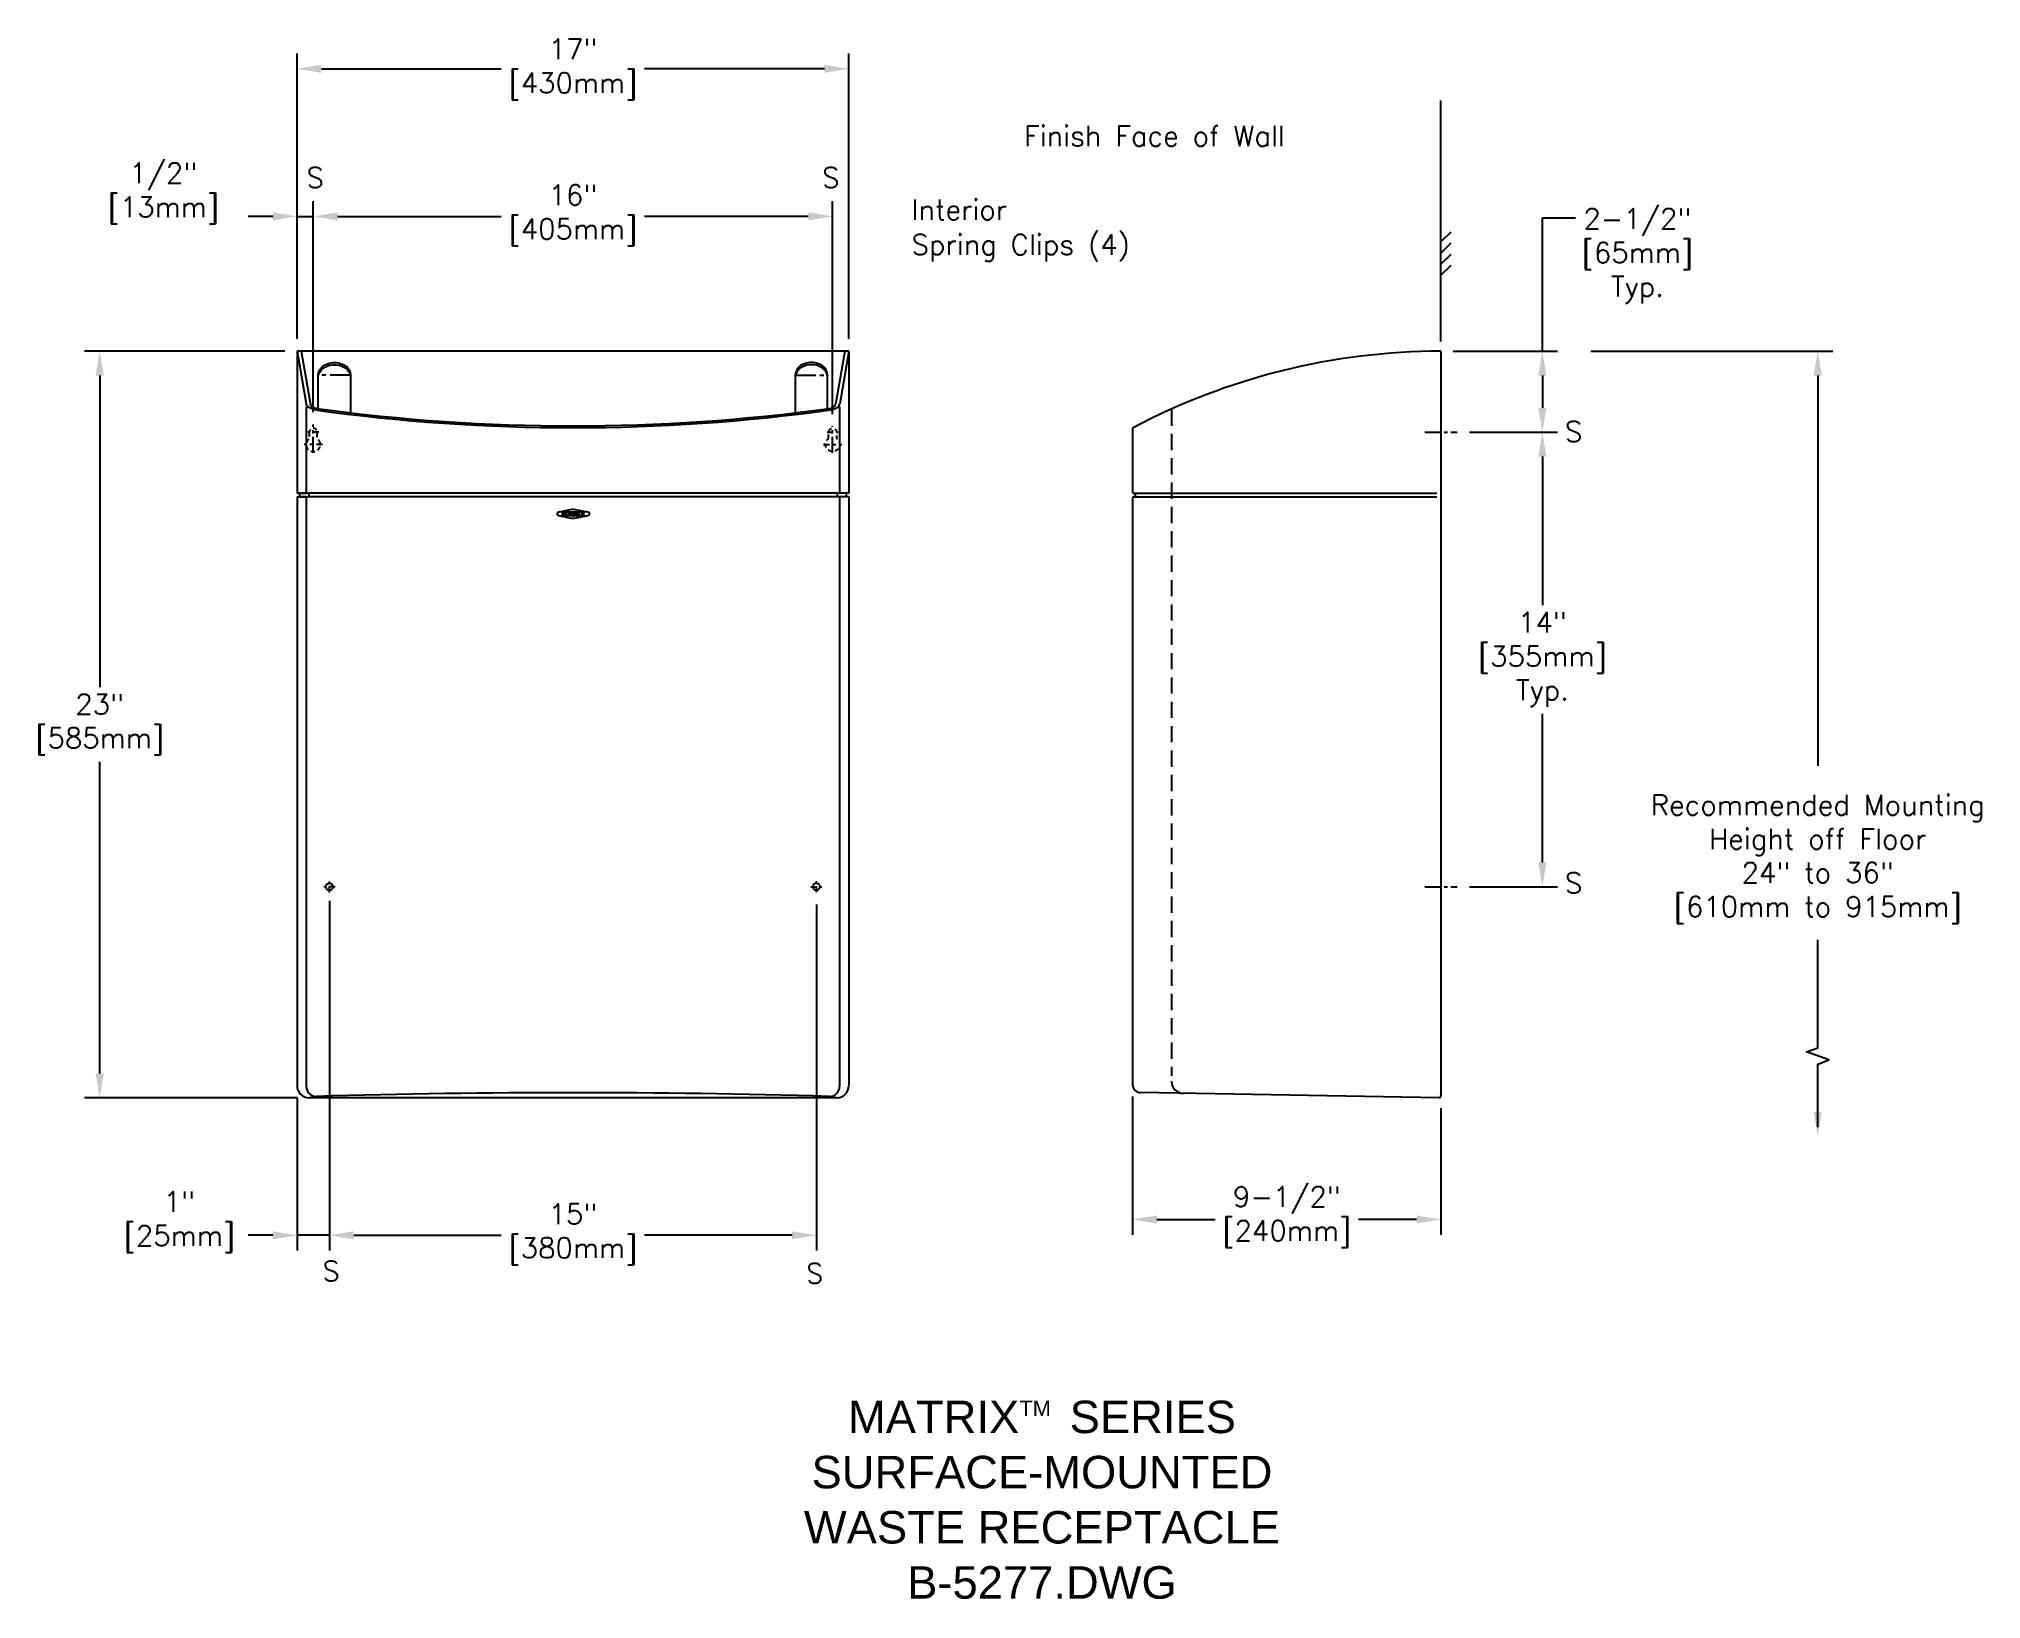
# Model space of a CAD drawing. Extents: x 1.4 to 61.2, y 6 to 54.
import ezdxf
from ezdxf.enums import TextEntityAlignment as Align

# ---------------------------------------------------------------- set-up
doc = ezdxf.new("R2010")
doc.units = 0
doc.header["$MEASUREMENT"] = 0
doc.header["$PDMODE"] = 3
doc.header["$PDSIZE"] = 1
for name, pattern in [('CENTER2', [1.125, 0.75, -0.125, 0.125, -0.125]), ('HIDDEN2', [0.1875, 0.125, -0.0625]), ('PHANTOM', [2.5, 1.25, -0.25, 0.25, -0.25, 0.25, -0.25]), ('PHANTOM2', [1.25, 0.625, -0.125, 0.125, -0.125, 0.125, -0.125])]:
    doc.linetypes.add(name, pattern=pattern)
doc.layers.get('0').update_dxf_attribs({"linetype": 'CONTINUOUS'})
doc.layers.get('DEFPOINTS').update_dxf_attribs({"linetype": 'CONTINUOUS'})
for name, color, linetype in [('DETAIL', 4, 'CONTINUOUS'), ('DIM', 1, 'CONTINUOUS'), ('TEXT', 2, 'CONTINUOUS')]:
    doc.layers.add(name, color=color, linetype=linetype)
doc.styles.add('ARIAL_5', font='ARIAL.TTF', dxfattribs={"height": 5})
doc.styles.add('DIM_S_7', font='simplex.shx', dxfattribs={"height": 0.625})
doc.styles.add('ROMANS', font='romans')
doc.dimstyles.new('DIM_S_7', dxfattribs={"dimtxt": 0.12, "dimasz": 0.75, "dimexe": 0.46875, "dimexo": 0.375, "dimgap": 0.09375, "dimtad": 1, "dimtih": 1, "dimtoh": 1, "dimdec": 5, "dimrnd": 0.0625, "dimzin": 0, "dimtxsty": 'DIM_S_7', "dimcen": 0.09375, "dimaunit": 1, "dimazin": 3, "dimtfac": 1, "dimtdec": 4, "dimtofl": 0, "dimtmove": 0, "dimatfit": 3, "dimtolj": 1, "dimtzin": 0})

# ---------------------------------------------------------------- blocks, each defined once
blk = doc.blocks.new('*D12')
at = {"color": 0, "linetype": 'BYBLOCK'}
for p, q in [((9.338, 44.782), (9.338, 53.574)), ((26.338, 44.782), (26.338, 53.574)), ((10.088, 53.105), (15.632, 53.105)), ((25.588, 53.105), (20.045, 53.105))]:
    blk.add_line(p, q, dxfattribs=at)
for points in [[(10.088, 53.23), (10.088, 52.98), (9.338, 53.105)], [(25.588, 53.23), (25.588, 52.98), (26.338, 53.105)]]:
    blk.add_solid(points, dxfattribs=at)
at = {"layer": 'DEFPOINTS', "color": 0, "linetype": 'BYBLOCK'}
for p in [(26.338, 53.105), (9.338, 44.407), (26.338, 44.407)]:
    blk.add_point(p, dxfattribs=at)
at = {"color": 0, "linetype": 'BYBLOCK', "insert": (17.838, 53.09), "char_height": 0.625, "attachment_point": 5, "style": 'DIM_S_7'}
blk.add_mtext('\\A1;17"\\P[430mm]', dxfattribs=at)
blk = doc.blocks.new('*D13')
at = {"color": 0, "linetype": 'BYBLOCK'}
for p, q in [((9.838, 42.526), (9.838, 49.028)), ((10.588, 48.559), (15.632, 48.559)), ((25.088, 48.559), (20.045, 48.559)), ((25.838, 42.471), (25.838, 49.028))]:
    blk.add_line(p, q, dxfattribs=at)
for points in [[(10.588, 48.684), (10.588, 48.434), (9.838, 48.559)], [(25.088, 48.684), (25.088, 48.434), (25.838, 48.559)]]:
    blk.add_solid(points, dxfattribs=at)
at = {"layer": 'DEFPOINTS', "color": 0, "linetype": 'BYBLOCK'}
for p in [(25.838, 48.559), (9.838, 42.151), (25.838, 42.096)]:
    blk.add_point(p, dxfattribs=at)
at = {"color": 0, "linetype": 'BYBLOCK', "insert": (17.838, 48.589), "char_height": 0.625, "attachment_point": 5, "style": 'DIM_S_7'}
blk.add_mtext('\\A1;16"\\P[405mm]', dxfattribs=at)
blk = doc.blocks.new('*D14')
at = {"color": 0, "linetype": 'BYBLOCK'}
for p, q in [((85.927, 69.75), (79.754, 69.75)), ((80.223, 69), (80.223, 59.401)), ((80.223, 47.5), (80.223, 57.1)), ((86.305, 46.75), (79.754, 46.75))]:
    blk.add_line(p, q, dxfattribs=at)
for points in [[(80.098, 69), (80.348, 69), (80.223, 69.75)], [(80.098, 47.5), (80.348, 47.5), (80.223, 46.75)]]:
    blk.add_solid(points, dxfattribs=at)
at = {"layer": 'DEFPOINTS', "color": 0, "linetype": 'BYBLOCK'}
for p in [(86.302, 69.75), (80.223, 46.75), (86.68, 46.75)]:
    blk.add_point(p, dxfattribs=at)
at = {"color": 0, "linetype": 'BYBLOCK', "insert": (80.223, 58.25), "char_height": 0.625, "attachment_point": 5, "style": 'DIM_S_7'}
blk.add_mtext('\\A1;23"\\P[585mm]', dxfattribs=at)
blk = doc.blocks.new('*D15')
at = {"color": 0, "linetype": 'BYBLOCK'}
for p, q in [((87.302, 52.82), (87.302, 42.046)), ((102.302, 52.705), (102.302, 42.046)), ((88.052, 42.515), (92.596, 42.515)), ((101.552, 42.515), (97.009, 42.515))]:
    blk.add_line(p, q, dxfattribs=at)
for points in [[(88.052, 42.64), (88.052, 42.39), (87.302, 42.515)], [(101.552, 42.64), (101.552, 42.39), (102.302, 42.515)]]:
    blk.add_solid(points, dxfattribs=at)
at = {"layer": 'DEFPOINTS', "color": 0, "linetype": 'BYBLOCK'}
for p in [(87.302, 53.195), (102.302, 53.08), (102.302, 42.515)]:
    blk.add_point(p, dxfattribs=at)
at = {"color": 0, "linetype": 'BYBLOCK', "insert": (94.802, 42.545), "char_height": 0.625, "attachment_point": 5, "style": 'DIM_S_7'}
blk.add_mtext('\\A1;15"\\P[380mm]', dxfattribs=at)
blk = doc.blocks.new('*D16')
at = {"color": 0, "linetype": 'BYBLOCK'}
for p, q in [((87.302, 52.82), (87.302, 42.046)), ((86.302, 46.753), (86.302, 42.046)), ((85.552, 42.515), (84.802, 42.515)), ((87.302, 42.515), (86.302, 42.515)), ((88.052, 42.515), (88.802, 42.515))]:
    blk.add_line(p, q, dxfattribs=at)
for points in [[(85.552, 42.64), (85.552, 42.39), (86.302, 42.515)], [(88.052, 42.64), (88.052, 42.39), (87.302, 42.515)]]:
    blk.add_solid(points, dxfattribs=at)
at = {"layer": 'DEFPOINTS', "color": 0, "linetype": 'BYBLOCK'}
for p in [(87.302, 53.195), (86.302, 47.128), (86.302, 42.515)]:
    blk.add_point(p, dxfattribs=at)
at = {"color": 0, "linetype": 'BYBLOCK', "insert": (82.677, 42.923), "char_height": 0.625, "attachment_point": 5, "style": 'DIM_S_7'}
blk.add_mtext('\\A1;1"\\P[25mm]', dxfattribs=at)
blk = doc.blocks.new('*D17')
at = {"color": 0, "linetype": 'BYBLOCK'}
for p, q in [((112.046, 46.786), (112.046, 42.533)), ((121.546, 46.435), (121.546, 42.533)), ((112.796, 43.002), (114.59, 43.002)), ((120.796, 43.002), (119.003, 43.002))]:
    blk.add_line(p, q, dxfattribs=at)
for points in [[(112.796, 43.127), (112.796, 42.877), (112.046, 43.002)], [(120.796, 43.127), (120.796, 42.877), (121.546, 43.002)]]:
    blk.add_solid(points, dxfattribs=at)
at = {"layer": 'DEFPOINTS', "color": 0, "linetype": 'BYBLOCK'}
for p in [(112.046, 47.161), (121.546, 46.81), (121.546, 43.002)]:
    blk.add_point(p, dxfattribs=at)
at = {"color": 0, "linetype": 'BYBLOCK', "insert": (116.796, 43.075), "char_height": 0.625, "attachment_point": 5, "style": 'DIM_S_7'}
blk.add_mtext('\\A1;9-1/2"\\P[240mm]', dxfattribs=at)
blk = doc.blocks.new('*D18')
at = {"color": 0, "linetype": 'BYBLOCK'}
for p, q in [((121.921, 69.75), (125.138, 69.75)), ((124.67, 69), (124.67, 68)), ((122.421, 67.25), (125.138, 67.25))]:
    blk.add_line(p, q, dxfattribs=at)
for points in [[(124.545, 69), (124.795, 69), (124.67, 69.75)], [(124.545, 68), (124.795, 68), (124.67, 67.25)]]:
    blk.add_solid(points, dxfattribs=at)
at = {"layer": 'DEFPOINTS', "color": 0, "linetype": 'BYBLOCK'}
for p in [(121.546, 69.75), (122.046, 67.25), (124.67, 67.25)]:
    blk.add_point(p, dxfattribs=at)
at = {"color": 0, "linetype": 'BYBLOCK', "insert": (127.597, 72.681), "char_height": 0.625, "attachment_point": 5, "style": 'DIM_S_7'}
blk.add_mtext('\\A1;2-1/2"\\P[65mm]\\PTyp.', dxfattribs=at)
blk = doc.blocks.new('*D19')
at = {"color": 0, "linetype": 'BYBLOCK'}
for p, q in [((122.421, 67.25), (125.138, 67.25)), ((124.67, 66.5), (124.67, 61.921)), ((124.67, 54), (124.67, 58.579)), ((122.421, 53.25), (125.138, 53.25))]:
    blk.add_line(p, q, dxfattribs=at)
for points in [[(124.545, 66.5), (124.795, 66.5), (124.67, 67.25)], [(124.545, 54), (124.795, 54), (124.67, 53.25)]]:
    blk.add_solid(points, dxfattribs=at)
at = {"layer": 'DEFPOINTS', "color": 0, "linetype": 'BYBLOCK'}
for p in [(122.046, 67.25), (122.046, 53.25), (124.67, 53.25)]:
    blk.add_point(p, dxfattribs=at)
at = {"color": 0, "linetype": 'BYBLOCK', "insert": (124.67, 60.25), "char_height": 0.625, "attachment_point": 5, "style": 'DIM_S_7'}
blk.add_mtext('\\A1;14"\\P[355mm]\\PTyp.', dxfattribs=at)
blk = doc.blocks.new('*D20')
at = {"color": 0, "linetype": 'BYBLOCK'}
for p, q in [((86.302, 70.125), (86.302, 74.371)), ((86.802, 67.869), (86.802, 74.371)), ((85.552, 73.902), (84.802, 73.902)), ((86.302, 73.902), (86.802, 73.902)), ((87.552, 73.902), (88.302, 73.902))]:
    blk.add_line(p, q, dxfattribs=at)
for points in [[(85.552, 74.027), (85.552, 73.777), (86.302, 73.902)], [(87.552, 74.027), (87.552, 73.777), (86.802, 73.902)]]:
    blk.add_solid(points, dxfattribs=at)
at = {"layer": 'DEFPOINTS', "color": 0, "linetype": 'BYBLOCK'}
for p in [(86.802, 73.902), (86.302, 69.75), (86.802, 67.494)]:
    blk.add_point(p, dxfattribs=at)
at = {"color": 0, "linetype": 'BYBLOCK', "insert": (82.183, 74.609), "char_height": 0.625, "attachment_point": 5, "style": 'DIM_S_7'}
blk.add_mtext('\\A1;1/2"\\P[13mm]', dxfattribs=at)

msp = doc.modelspace()

# ---------------------------------------------------------------- linework, layer by layer
at = {"layer": 'DETAIL'}
for p, q in [((44.582341, 44.707086), (44.582341, 52.126783)), ((44.884992, 48.074073), (44.582341, 47.771422)), ((44.884992, 47.731663), (44.582341, 47.429012)), ((44.884992, 47.389252), (44.582341, 47.086602)), ((44.884992, 47.046842), (44.582341, 46.744191)), ((26.338391, 44.407476), (9.338399, 44.407476)), ((9.338399, 44.407476), (9.338399, 40.053559)), ((9.338399, 44.407476), (9.619701, 42.783614)), ((9.4658, 44.407476), (9.751992, 42.762341)), ((26.210991, 44.407476), (25.924799, 42.762341)), ((26.338391, 44.407476), (26.057089, 42.783614)), ((26.338391, 44.407476), (26.338391, 40.053559)), ((44.582341, 44.407476), (44.582341, 21.467047)), ((9.993773, 42.6368), (9.993773, 43.673694)), ((10.986763, 43.673694), (10.986763, 42.509943)), ((24.690027, 43.673694), (24.690027, 42.509943)), ((25.683017, 42.6368), (25.683017, 43.673694)), ((9.622032, 42.688782), (9.622032, 40.053559)), ((26.054758, 42.688782), (26.054758, 40.053559)), ((35.082341, 42.038854), (35.082341, 40.053559)), ((9.338399, 39.898957), (9.338399, 21.784813)), ((9.353119, 40.034376), (9.403119, 40.020978)), ((9.353119, 39.91814), (9.403119, 39.931538)), ((9.384077, 40.034376), (9.622032, 40.034376)), ((9.622032, 40.034376), (9.384077, 40.034376)), ((9.384077, 39.91814), (9.622032, 39.91814)), ((9.622032, 39.91814), (9.384077, 39.91814)), ((9.417839, 40.001795), (9.417839, 39.950721)), ((9.622032, 39.898957), (9.622032, 21.75839)), ((9.636752, 40.034376), (9.686752, 40.020978)), ((9.636752, 39.91814), (9.686752, 39.931538)), ((26.00908, 40.034376), (9.66771, 40.034376)), ((26.00908, 39.91814), (9.66771, 39.91814)), ((9.701472, 40.001795), (9.701472, 39.950721)), ((25.975319, 40.001795), (25.975319, 39.950721)), ((26.040038, 40.034376), (25.990038, 40.020978)), ((26.040038, 39.91814), (25.990038, 39.931538)), ((26.292713, 40.034376), (26.054758, 40.034376)), ((26.292713, 39.91814), (26.054758, 39.91814)), ((26.054758, 39.898957), (26.054758, 21.75839)), ((26.258952, 40.001795), (26.258952, 39.950721)), ((26.323671, 40.034376), (26.273671, 40.020978)), ((26.323671, 39.91814), (26.273671, 39.931538)), ((26.338391, 39.898957), (26.338391, 21.784813)), ((35.082341, 39.898957), (35.082341, 21.817916)), ((35.09706, 40.034376), (35.14706, 40.020978)), ((35.09706, 39.91814), (35.14706, 39.931538)), ((35.128368, 40.034376), (44.456168, 40.034376)), ((35.128368, 39.91814), (44.456168, 39.91814)), ((35.16178, 40.001795), (35.16178, 39.950721)), ((44.521722, 21.407476), (35.327978, 21.567954)), ((25.961055, 21.407476), (9.715736, 21.407476))]:
    msp.add_line(p, q, dxfattribs=at)
at = {"layer": 'DETAIL', "linetype": 'PHANTOM2'}
for p, q in [((10.980523, 43.665728), (10.000013, 43.665728)), ((24.696267, 43.665728), (25.676777, 43.665728))]:
    msp.add_line(p, q, dxfattribs=at)
at = {"layer": 'DETAIL', "linetype": 'HIDDEN2', "ltscale": 4}
msp.add_line((36.277964, 42.607684), (36.277964, 22.083414), dxfattribs=at)
at = {"layer": 'DETAIL', "linetype": 'CENTER2', "ltscale": 0.25}
for p, q in [((10.009051, 41.907476), (9.66774, 41.907476)), ((25.66774, 41.907476), (26.009051, 41.907476)), ((10.122283, 41.53014), (9.554507, 41.53014)), ((25.554507, 41.53014), (26.122283, 41.53014)), ((10.509055, 27.907476), (10.167744, 27.907476)), ((10.338399, 27.728889), (10.338399, 28.0702)), ((25.167735, 27.907476), (25.509046, 27.907476)), ((25.338391, 27.736821), (25.338391, 28.078132))]:
    msp.add_line(p, q, dxfattribs=at)
at = {"layer": 'DETAIL', "linetype": 'CENTER2', "ltscale": 0.666667}
for p, q in [((9.838395, 41.272808), (9.838395, 42.151478)), ((25.838395, 41.272808), (25.838395, 42.095657)), ((44.082341, 41.907476), (45.082341, 41.907476)), ((44.082341, 27.907476), (45.082341, 27.907476))]:
    msp.add_line(p, q, dxfattribs=at)
at = {"layer": 'DETAIL', "linetype": 'HIDDEN2', "flags": 128}
for points in [[(9.714271, 41.907476), (9.714271, 41.720046, -0.234691053), (9.70641, 41.70422, 2.974109759), (9.97038, 41.70422, -0.234691053), (9.962519, 41.720046), (9.962519, 41.907476, 1)], [(25.714271, 41.720046), (25.714271, 41.907476, -1), (25.962519, 41.907476), (25.962519, 41.720046, 0.234691053), (25.97038, 41.70422, -2.974109759), (25.70641, 41.70422, 0.234691053)]]:
    msp.add_lwpolyline(points, format="xyb", close=True, dxfattribs=at)
at = {"layer": 'DETAIL', "ltscale": 0.75}
for points in [[(17.911623, 39.534601), (18.286765, 39.462568), (18.307492, 39.456858), (18.325781, 39.445211), (18.338677, 39.427405), (18.34533, 39.407431), (18.343777, 39.385414), (18.337011, 39.365449), (18.326035, 39.351034), (18.312816, 39.339451), (18.296812, 39.331952), (17.873129, 39.248209), (17.842011, 39.2476), (17.811309, 39.251634), (17.781004, 39.256578), (17.409207, 39.331952), (17.392694, 39.338732), (17.378595, 39.350954), (17.367329, 39.365449), (17.360783, 39.389238), (17.362388, 39.415093), (17.372379, 39.437439), (17.384895, 39.449332), (17.398916, 39.457524), (17.414244, 39.462568), (17.816167, 39.539598), (17.847928, 39.544742), (17.880788, 39.54208)], [(17.521478, 39.432522), (17.521464, 39.442509), (17.519671, 39.452581), (17.51347, 39.459194), (17.51347, 39.459774), (17.55661, 39.459774), (17.577155, 39.456307), (17.590132, 39.446567), (17.594655, 39.431548), (17.592243, 39.420275), (17.585787, 39.412071), (17.576459, 39.406242), (17.591429, 39.399909), (17.602073, 39.388383), (17.606124, 39.371795), (17.603172, 39.357683), (17.595367, 39.345996), (17.584282, 39.337726), (17.571081, 39.333222), (17.557314, 39.331786), (17.543508, 39.331692), (17.51347, 39.331692), (17.51347, 39.332278), (17.519592, 39.338894), (17.521425, 39.349015), (17.521478, 39.359135)], [(17.546051, 39.408191), (17.55877, 39.409892), (17.569989, 39.416091), (17.574816, 39.428432), (17.571392, 39.439659), (17.56295, 39.446215), (17.552238, 39.447708), (17.540047, 39.446348), (17.540047, 39.408191)], [(17.555887, 39.345711), (17.570305, 39.347216), (17.581451, 39.355167), (17.585922, 39.37004), (17.580892, 39.385412), (17.568499, 39.393993), (17.552786, 39.396127), (17.540047, 39.395346), (17.540047, 39.347265)], [(17.74772, 39.397101), (17.738403, 39.361685), (17.7142, 39.337516), (17.680732, 39.328575), (17.647487, 39.337221), (17.623503, 39.360878), (17.614285, 39.396127), (17.623488, 39.430138), (17.647862, 39.454374), (17.682552, 39.463082), (17.716439, 39.45385), (17.73932, 39.429822)], [(17.635041, 39.397872), (17.640772, 39.371429), (17.656858, 39.350872), (17.681642, 39.342597), (17.705692, 39.349272), (17.721367, 39.367192), (17.72697, 39.393204), (17.721515, 39.420318), (17.705906, 39.440901), (17.68128, 39.44907), (17.656751, 39.442328), (17.640758, 39.424209)], [(17.765337, 39.432522), (17.765325, 39.442509), (17.763533, 39.452581), (17.757329, 39.459194), (17.757329, 39.459774), (17.800478, 39.459774), (17.821018, 39.456307), (17.833996, 39.446567), (17.838521, 39.431548), (17.836107, 39.420275), (17.829647, 39.412071), (17.820318, 39.406242), (17.835293, 39.399909), (17.84594, 39.388383), (17.849992, 39.371795), (17.847038, 39.357683), (17.83923, 39.345996), (17.828147, 39.337726), (17.814942, 39.333222), (17.801173, 39.331786), (17.787366, 39.331692), (17.757329, 39.331692), (17.757329, 39.332278), (17.763451, 39.338894), (17.765284, 39.349015), (17.765337, 39.359135)], [(17.789917, 39.408191), (17.802631, 39.409892), (17.813848, 39.416091), (17.818675, 39.428432), (17.815251, 39.439659), (17.806811, 39.446215), (17.796107, 39.447708), (17.783906, 39.446348), (17.783906, 39.408191)], [(17.799746, 39.345711), (17.814168, 39.347216), (17.825312, 39.355167), (17.829781, 39.37004), (17.824751, 39.385412), (17.812361, 39.393993), (17.796654, 39.396127), (17.783906, 39.395346), (17.783906, 39.347265)], [(17.904391, 39.459774), (17.925003, 39.455585), (17.937725, 39.444431), (17.942073, 39.428432), (17.937885, 39.41276), (17.927264, 39.400894), (17.913122, 39.394178), (17.939335, 39.358943), (17.948075, 39.348938), (17.958269, 39.339623), (17.968825, 39.331692), (17.952084, 39.331692), (17.943534, 39.332615), (17.936722, 39.335703), (17.930967, 39.341429), (17.908753, 39.370823), (17.892012, 39.398267), (17.906646, 39.402454), (17.918571, 39.411271), (17.923498, 39.426098), (17.920121, 39.438061), (17.911526, 39.445479), (17.90002, 39.447708), (17.895881, 39.447391), (17.891782, 39.446856), (17.887643, 39.446147), (17.887643, 39.358943), (17.887703, 39.348831), (17.889584, 39.338759), (17.895836, 39.332278), (17.895836, 39.331692), (17.861057, 39.331692), (17.861057, 39.332278), (17.867263, 39.338801), (17.869059, 39.348916), (17.869074, 39.358943), (17.869074, 39.432328), (17.869059, 39.442452), (17.867263, 39.452574), (17.861057, 39.459194), (17.861057, 39.459774)], [(17.965148, 39.432328), (17.965136, 39.442452), (17.963344, 39.452574), (17.95714, 39.459194), (17.95714, 39.459774), (17.991731, 39.459774), (17.991731, 39.459194), (17.985607, 39.452531), (17.983772, 39.442367), (17.983716, 39.432328), (17.983716, 39.358943), (17.983772, 39.348958), (17.985607, 39.338887), (17.991731, 39.332278), (17.991731, 39.331692), (17.95714, 39.331692), (17.95714, 39.332278), (17.963262, 39.338801), (17.965095, 39.348916), (17.965148, 39.358943)], [(18.096538, 39.435637), (18.086028, 39.441544), (18.07471, 39.445373), (18.062864, 39.446735), (18.040656, 39.440592), (18.025726, 39.423807), (18.020263, 39.398846), (18.026021, 39.372102), (18.042055, 39.352407), (18.066501, 39.344737), (18.080076, 39.346359), (18.093164, 39.350705), (18.105279, 39.356995), (18.105826, 39.356995), (18.096538, 39.334418), (18.087713, 39.331001), (18.078485, 39.329139), (18.069054, 39.328575), (18.03193, 39.336781), (18.007996, 39.359954), (17.999516, 39.395932), (18.007787, 39.431198), (18.030259, 39.454483), (18.063412, 39.462888), (18.07455, 39.462232), (18.085646, 39.460495), (18.096538, 39.458027)], [(18.118358, 39.432522), (18.118298, 39.442509), (18.116417, 39.452581), (18.110166, 39.459194), (18.110166, 39.459774), (18.14512, 39.459774), (18.14512, 39.459194), (18.138867, 39.452667), (18.136985, 39.442552), (18.136925, 39.432522), (18.136925, 39.359135), (18.136985, 39.349015), (18.138867, 39.338894), (18.14512, 39.332278), (18.14512, 39.331692), (18.110166, 39.331692), (18.110166, 39.332278), (18.116417, 39.338937), (18.118298, 39.349101), (18.118358, 39.359135)], [(18.163138, 39.432134), (18.16975, 39.441918), (18.173404, 39.451615), (18.167872, 39.459194), (18.167872, 39.459774), (18.200645, 39.459774), (18.200645, 39.45958), (18.158769, 39.402154), (18.195541, 39.350573), (18.20165, 39.343366), (18.208852, 39.33741), (18.217386, 39.332278), (18.217386, 39.331692), (18.200276, 39.331692), (18.191708, 39.332824), (18.184514, 39.335816), (18.179704, 39.34006), (18.139292, 39.398267)]]:
    msp.add_lwpolyline(points, close=True, dxfattribs=at)
at = {"layer": 'DETAIL', "linetype": 'CONTINUOUS'}
for points in [[(9.993773, 43.673694, 0), (10.004622, 43.753997, 0), (10.036697, 43.83079, 0), (10.088595, 43.900718, 0), (10.158048, 43.960723, 0), (10.24202, 44.008184, 0), (10.336842, 44.041026, 0), (10.43837, 44.057814, 0), (10.542166, 44.057814, 0), (10.643693, 44.041026, 0), (10.738515, 44.008184, 0), (10.822488, 43.960723, 0), (10.891941, 43.900718, 0), (10.943839, 43.83079, 0), (10.975913, 43.753997, 0), (10.986763, 43.673694, 0)], [(9.993773, 43.604684, 0), (10.004622, 43.684987, 0), (10.036697, 43.76178, 0), (10.088595, 43.831707, 0), (10.158048, 43.891713, 0), (10.24202, 43.939174, 0), (10.336842, 43.972016, 0), (10.43837, 43.988804, 0), (10.542166, 43.988804, 0), (10.643693, 43.972016, 0), (10.738515, 43.939174, 0), (10.822488, 43.891713, 0), (10.891941, 43.831707, 0), (10.943839, 43.76178, 0), (10.975913, 43.684987, 0), (10.986763, 43.604684, 0)], [(25.683017, 43.673694, 0), (25.672168, 43.753997, 0), (25.640093, 43.83079, 0), (25.588195, 43.900718, 0), (25.518742, 43.960723, 0), (25.43477, 44.008184, 0), (25.339948, 44.041026, 0), (25.23842, 44.057814, 0), (25.134624, 44.057814, 0), (25.033097, 44.041026, 0), (24.938275, 44.008184, 0), (24.854302, 43.960723, 0), (24.784849, 43.900718, 0), (24.732951, 43.83079, 0), (24.700877, 43.753997, 0), (24.690027, 43.673694, 0)], [(25.683017, 43.604684, 0), (25.672168, 43.684987, 0), (25.640093, 43.76178, 0), (25.588195, 43.831707, 0), (25.518742, 43.891713, 0), (25.43477, 43.939174, 0), (25.339948, 43.972016, 0), (25.23842, 43.988804, 0), (25.134624, 43.988804, 0), (25.033097, 43.972016, 0), (24.938275, 43.939174, 0), (24.854302, 43.891713, 0), (24.784849, 43.831707, 0), (24.732951, 43.76178, 0), (24.700877, 43.684987, 0), (24.690027, 43.604684, 0)], [(9.897777, 42.59686, 0), (9.813621, 42.616268, 0), (9.739926, 42.646681, 0), (9.680943, 42.686344, 0), (9.640077, 42.732969, 0), (9.619685, 42.783865, 0)], [(9.936908, 42.644593, 0), (9.882165, 42.656334, 0), (9.833816, 42.675223, 0), (9.794622, 42.70018, 0), (9.766818, 42.729783, 0), (9.751992, 42.762341, 0)], [(25.739882, 42.644593, 0), (25.794625, 42.656334, 0), (25.842974, 42.675223, 0), (25.882168, 42.70018, 0), (25.909972, 42.729783, 0), (25.924799, 42.762341, 0)], [(25.779013, 42.59686, 0), (25.863169, 42.616268, 0), (25.936865, 42.646681, 0), (25.995847, 42.686344, 0), (26.036714, 42.732969, 0), (26.057105, 42.783865, 0)]]:
    msp.add_polyline3d(points, dxfattribs=at)
for centre in [(10.338399, 27.907476), (25.338391, 27.907476)]:
    msp.add_circle(centre, 0.109229, dxfattribs=at)
at = {"layer": 'DETAIL'}
for centre, radius, start, end in [((44.625237, 23.999959), 20.407563, 90.12043458, 117.87963597), ((17.838395, 100.091719), 58.040608, 262.13662159, 277.86337841), ((17.838395, 100.091719), 57.98798, 262.16846948, 277.83153052), ((9.358259, 40.053559), 0.01986, 180, 255), ((9.358259, 39.898957), 0.01986, 105, 180), ((9.397979, 40.001795), 0.01986, 0, 75), ((9.397979, 39.950721), 0.01986, 285, 0), ((9.641892, 40.053559), 0.01986, 180, 255), ((9.641892, 39.898957), 0.01986, 105, 180), ((9.681612, 40.001795), 0.01986, 0, 75), ((9.681612, 39.950721), 0.01986, 285, 0), ((25.995178, 40.001795), 0.01986, 105, 180), ((25.995178, 39.950721), 0.01986, 180, 255), ((26.034898, 40.053559), 0.01986, 285, 0), ((26.034898, 39.898957), 0.01986, 0, 75), ((26.278811, 40.001795), 0.01986, 105, 180), ((26.278811, 39.950721), 0.01986, 180, 255), ((26.318531, 40.053559), 0.01986, 285, 0), ((26.318531, 39.898957), 0.01986, 0, 75), ((35.102201, 40.053559), 0.01986, 180, 255), ((35.102201, 39.898957), 0.01986, 105, 180), ((35.14192, 40.001795), 0.01986, 0, 75), ((35.14192, 39.950721), 0.01986, 285, 0), ((9.715736, 21.784813), 0.377336, 180, 270), ((9.929859, 21.75839), 0.307827, 180, 271.65248029), ((17.838395, -252.375033), 273.93965, 88.34751971, 91.65248029), ((25.746931, 21.75839), 0.307827, 268.34751971, 0), ((25.961055, 21.784813), 0.377336, 270, 0), ((35.332341, 21.817916), 0.25, 180, 269), ((44.522761, 21.467047), 0.059579, 269, 0)]:
    msp.add_arc(centre, radius, start, end, dxfattribs=at)
at = {"layer": 'DETAIL', "linetype": 'PHANTOM'}
msp.add_arc((36.6553, 21.922179), 0.377336, 180, 269, dxfattribs=at)
at = {"layer": 'DIM', "linetype": 'CONTINUOUS'}
for p, q in [((47.70549, 44.407476), (47.70549, 48.515668)), ((47.70549, 48.515668), (48.730926, 48.515668)), ((49.200649, 44.407476), (56.657708, 44.407476)), ((56.188958, 43.657476), (56.188958, 31.638386)), ((56.188958, 22.947084), (56.188958, 26.27008)), ((56.188958, 20.97186), (56.188958, 22.447084))]:
    msp.add_line(p, q, dxfattribs=at)
msp.add_lwpolyline([(56.188958, 20.50311), (56.188958, 22.447084), (56.532393, 22.572084), (55.845523, 22.822084), (56.188958, 22.947084), (56.188958, 23.165834)], dxfattribs=at)
for points in [[(56.063958, 43.657476), (56.313958, 43.657476), (56.188958, 44.407476)], [(56.063958, 20.97186), (56.313958, 20.97186), (56.188958, 20.22186)]]:
    msp.add_solid(points, dxfattribs=at)

# ---------------------------------------------------------------- texts
at = {"layer": 'DIM', "linetype": 'CONTINUOUS', "style": 'DIM_S_7'}
for s, p in [('Finish Face of Wall', (31.735026, 50.723947)), ('Interior', (28.270248, 48.451095)), ('Spring Clips (4)', (28.270248, 47.379667))]:
    msp.add_text(s, height=0.625, dxfattribs=at).set_placement(p)
at = {"layer": 'DIM', "linetype": 'CONTINUOUS'}
for height, style, p in [(0.625, 'DIM_S_7', (9.897767, 49.749919)), (0.625, 'DIM_S_7', (25.785609, 49.749919)), (0.625, 'DIM_S_7', (48.670658, 41.92633)), (0.625, 'DIM_S_7', (48.670658, 28.024468)), (0.612059, 'ROMANS', (10.391438, 16.069758)), (0.612059, 'ROMANS', (25.28629, 15.994054))]:
    msp.add_text('S', height=height, dxfattribs=dict(at, style=style)).set_placement(p, align=Align.MIDDLE)
at = {"layer": 'DIM', "linetype": 'CONTINUOUS', "insert": (56.188958, 28.757831), "char_height": 0.625, "attachment_point": 5, "style": 'DIM_S_7'}
msp.add_mtext('Recommended Mounting\\PHeight off Floor\\P24" to 36"\\P[610mm to 915mm]', dxfattribs=at)
at = {"layer": 'TEXT', "linetype": 'CONTINUOUS', "style": 'ARIAL_5'}
for s, height, p in [('MATRIX    SERIES', 1, (32.289173, 11.578356)), ('TM', 0.48, (32.078215, 11.842512)), ('SURFACE-MOUNTED', 1, (32.289173, 9.878226)), ('WASTE RECEPTACLE', 1, (32.289173, 8.178096)), ('B-5277.DWG', 1, (32.289173, 6.477965))]:
    msp.add_text(s, height=height, dxfattribs=at).set_placement(p, align=Align.MIDDLE)

# ---------------------------------------------------------------- dimensions: what is measured, and where the dimension line sits
at = {"layer": 'DIM', "linetype": 'CONTINUOUS'}
for base, p1, p2, text, picture, middle in [((26.338391, 53.105029), (9.338399, 44.407476), (26.338391, 44.407476), '17"\\P[430mm]', '*D12', (17.838395, 53.090253)), ((25.838395, 48.559326), (9.838395, 42.151478), (25.838395, 42.095657), '16"\\P[405mm]', '*D13', (17.838395, 48.589263))]:
    dim = msp.add_linear_dim(base=base, p1=p1, p2=p2, text=text, dimstyle='DIM_S_7', override={"dimpost": '\\X'}, dxfattribs=at)
    dim.commit()
    dim.dimension.update_dxf_attribs({"geometry": picture, "text_midpoint": middle, "dimtype": 160})
for base, p1, p2, text, picture, middle in [((9.838395, 48.559326), (9.338399, 44.407476), (9.838395, 42.151478), '1/2"\\P[13mm]', '*D20', (5.2189, 49.266158)), ((9.338399, 17.172333), (10.338399, 27.852483), (9.338399, 21.784813), '1"\\P[25mm]', '*D16', (5.713059, 17.580632)), ((25.338391, 17.172333), (10.338399, 27.852483), (25.338391, 27.736821), '15"\\P[380mm]', '*D15', (17.838395, 17.202111)), ((44.582341, 17.659372), (35.082341, 21.817916), (44.582341, 21.467047), '9-1/2"\\P[240mm]', '*D17', (39.832341, 17.732041))]:
    dim = msp.add_linear_dim(base=base, p1=p1, p2=p2, text=text, dimstyle='DIM_S_7', override={"dimpost": '\\X'}, dxfattribs=at)
    dim.commit()
    dim.dimension.update_dxf_attribs({"geometry": picture, "text_midpoint": middle, "dimtype": 160, "insert": (-76.964086, -25.342739)})
dim = msp.add_linear_dim(base=(47.70549, 41.907476), p1=(44.582341, 44.407476), p2=(45.082341, 41.907476), angle=90, text='2-1/2"\\P[65mm]\\PTyp.', dimstyle='DIM_S_7', override={"dimpost": '\\X'}, dxfattribs=at)
dim.commit()
dim.dimension.update_dxf_attribs({"geometry": '*D18', "text_midpoint": (50.633099, 47.338603), "dimtype": 160, "insert": (-76.964086, -25.342739)})
for base, p1, p2, text, picture, middle in [((3.258878, 21.407476), (9.338399, 44.407476), (9.715736, 21.407476), '23"\\P[585mm]', '*D14', (3.258878, 32.907476)), ((47.70549, 27.907476), (45.082341, 41.907476), (45.082341, 27.907476), '14"\\P[355mm]\\PTyp.', '*D19', (47.70549, 34.907476))]:
    dim = msp.add_linear_dim(base=base, p1=p1, p2=p2, angle=90, text=text, dimstyle='DIM_S_7', override={"dimpost": '\\X'}, dxfattribs=at)
    dim.commit()
    dim.dimension.update_dxf_attribs({"geometry": picture, "text_midpoint": middle, "insert": (-76.964086, -25.342739)})

doc.saveas('drawing.dxf')
